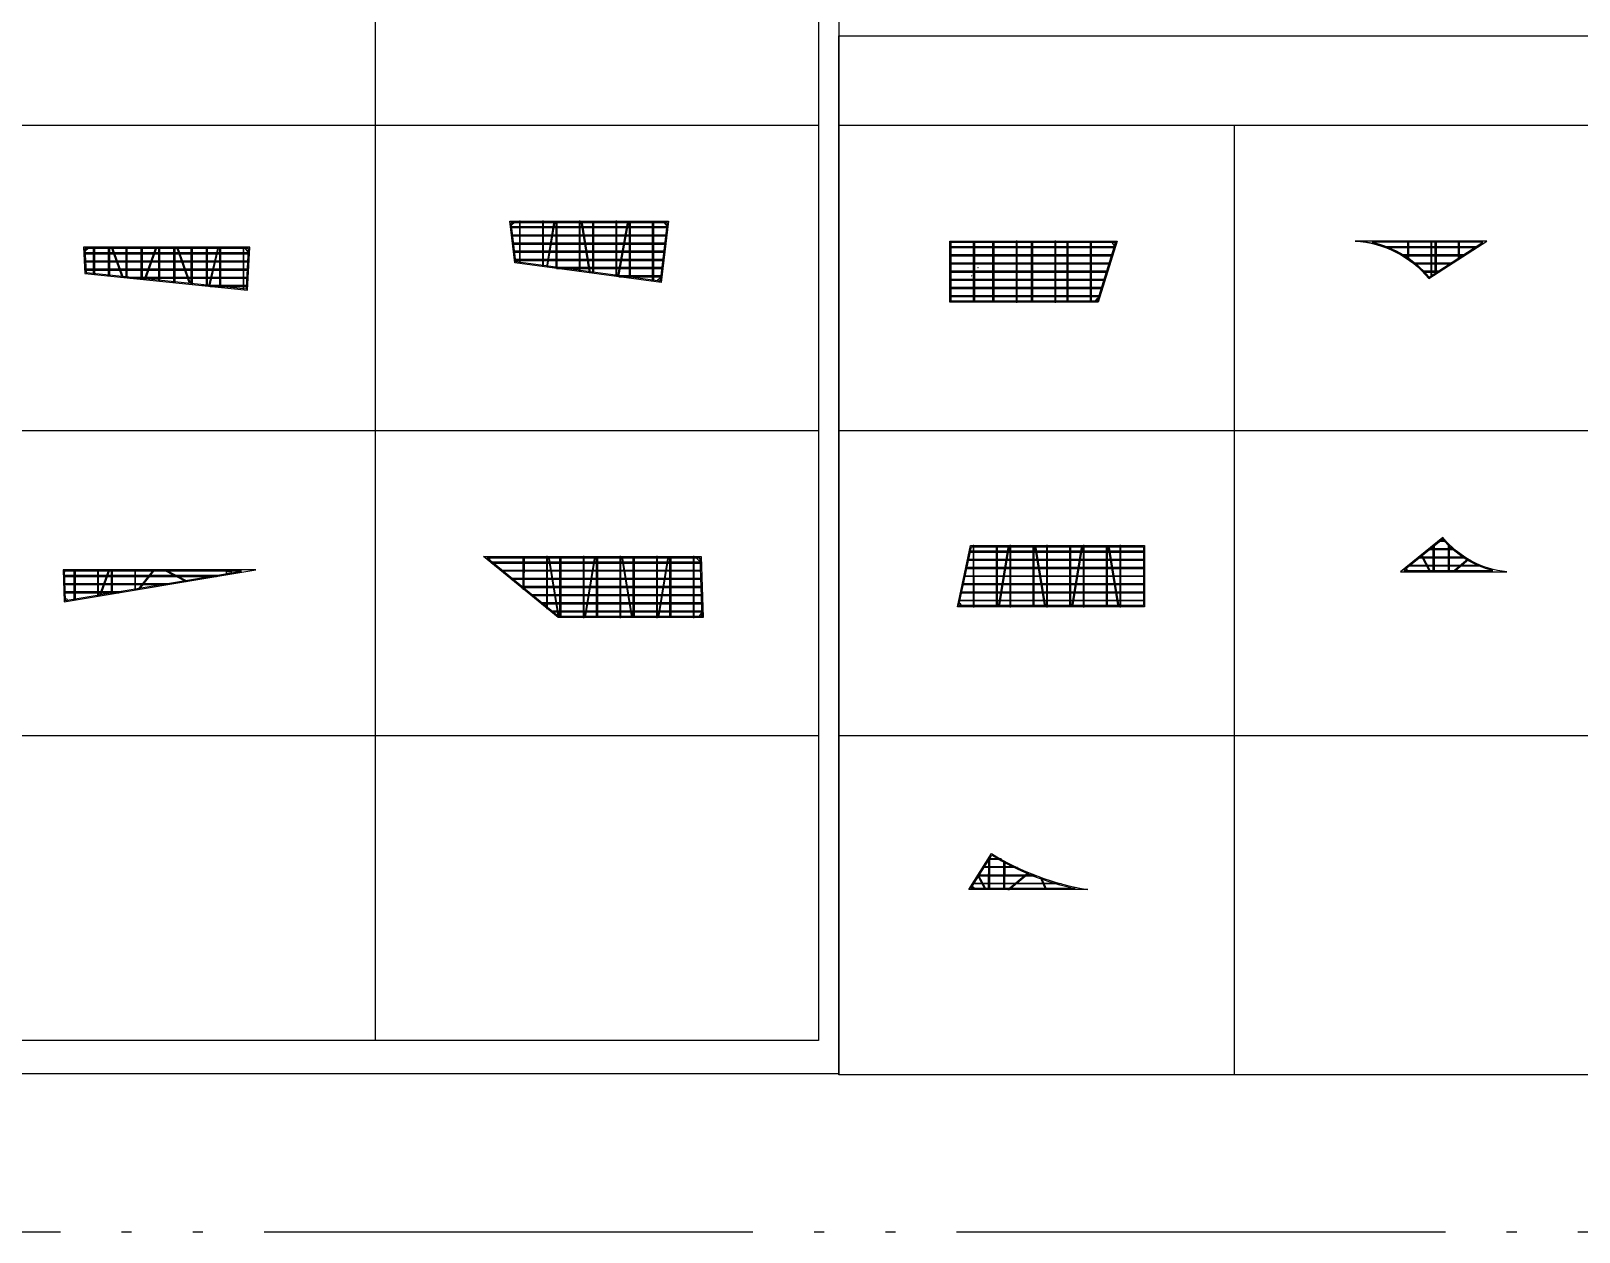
# Model space of a CAD drawing. Extents: x 28624 to 275476, y 13212 to 258202.
# Drawn here: x 104032 to 180030, y 13212 to 72165 of the extents above; entities that cross this region are included whole.
import ezdxf

# ---------------------------------------------------------------- set-up
doc = ezdxf.new("R2010")
doc.units = 0
doc.header["$LTSCALE"] = 1000
doc.header["$MEASUREMENT"] = 0
doc.linetypes.add('ACAD_ISO05W100', pattern=[34, 24, -3, 0.5, -3, 0.5, -3])
for name, color, linetype in [('14#槽钢', 3, 'Continuous'), ('DIM_MODI', 6, 'Continuous'), ('DOTE', 1, 'Continuous'), ('PUB_DIM', 3, 'Continuous'), ('W-STEEL_FRAME钢架', 3, 'Continuous'), ('W-STEEL_KEEL钢龙骨', 5, 'Continuous'), ('特殊段命名', 221, 'Continuous'), ('钢架', 90, 'Continuous')]:
    doc.layers.add(name, color=color, linetype=linetype)

msp = doc.modelspace()

# ---------------------------------------------------------------- linework, layer by layer
msp.add_lwpolyline([(172656.8, 60011.5, 0.209912), (169044.8, 61851.2, 1.2498261)], format="xyb")
at = {"layer": '14#槽钢', "linetype": 'ACAD_ISO05W100'}
msp.add_lwpolyline([(28624.4, 258202), (275475.8, 258202), (275475.8, 13212.3), (28624.4, 13212.3)], close=True, dxfattribs=at)
at = {"layer": 'DIM_MODI'}
for points in [[(55647.2, 67533.8), (142693.8, 67533.8)], [(55647.2, 52561.1), (142693.8, 52561.1)], [(55647.2, 37588.3), (142693.8, 37588.3)]]:
    msp.add_lwpolyline(points, dxfattribs=at)
at = {"layer": 'DOTE'}
for points in [[(127602, 62767.6), (127759.5, 62767.6), (127759.5, 62742.5), (127646.7, 62644.1), (127617.3, 62640.5)], [(135266.8, 62767.6), (135122.9, 62767.6), (135122.9, 62739.4), (135218.8, 62639.9), (135250.8, 62636)], [(157270.3, 61793.2), (157103.1, 61793.2), (157103.1, 61765.9), (157216, 61618.7)], [(106677.1, 61491.4), (106819.7, 61491.4), (106819.7, 61469.2), (106706.5, 61368.7), (106683.3, 61367.6)], [(114708.3, 61490.9), (114571.5, 61490.9), (114571.5, 61457.4), (114669.5, 61347.6), (114701, 61346)], [(134917.5, 59890.9), (134932.8, 60016.7), (134898.6, 60016.7), (134796.1, 59932.1), (134792.8, 59907.6)], [(156372.5, 58909.2), (156408.5, 59025), (156375.8, 59025), (156255.3, 58909.2)], [(105671, 45599.5), (105679.5, 45599.5), (105711.4, 45645.6), (105711.4, 45653.7), (105669.4, 45653.7)], [(113860.4, 45653.7), (113857.7, 45568.5), (113633, 45531.1), (113635.8, 45653.7)], [(126404, 46311), (126560.6, 46311), (126547.1, 46216.9), (126517.6, 46218.1)], [(136871.7, 46312.1), (136708, 46312.1), (136708, 46285.5), (136834.4, 46159.2), (136877.1, 46160.7)], [(171428.9, 45682.4), (171604.2, 45682.4), (171604.2, 45698.3), (171548.1, 45778.6)], [(105713.7, 44214.4), (105832.9, 44234.2), (105832.9, 44252.9), (105710.9, 44303.2)], [(149583.3, 43965), (149610.8, 44092.4), (149624.8, 44092.4), (149703.4, 43974), (149703.4, 43965)], [(136973.5, 43427.9), (136968.1, 43581.4), (136933.8, 43581.4), (136829.4, 43448.2), (136829.4, 43427.9)], [(150177.1, 30077.3), (150337.4, 30077.3), (150337.4, 30102.4), (150237.7, 30174.3)]]:
    msp.add_lwpolyline(points, close=True, dxfattribs=at)
at = {"layer": 'PUB_DIM'}
for p, q in [((150199.8, 60151.2), (150213.8, 60151.2)), ((150206.8, 60158.2), (150206.8, 60144.2)), ((150510.5, 60551.2), (150524.5, 60551.2)), ((150517.5, 60558.2), (150517.5, 60544.2))]:
    msp.add_line(p, q, dxfattribs=at)
at = {"layer": 'W-STEEL_FRAME钢架'}
for p, q in [((107102, 60209.9), (107102, 61549.2)), ((107145, 61549.2), (107145, 60205.6)), ((107845, 60134.7), (107845, 61549.2)), ((107888, 61549.2), (107888, 60130.3)), ((108702, 60047.9), (108702, 61549.2)), ((108745, 61549.2), (108745, 60043.6)), ((109445, 59972.7), (109445, 61549.2)), ((109488, 61549.2), (109488, 59968.3)), ((110302, 59885.9), (110302, 61549.2)), ((110345, 61549.2), (110345, 59881.6)), ((111045, 59810.7), (111045, 61549.2)), ((111088, 61549.2), (111088, 59806.3)), ((111902, 59723.9), (111902, 61549.2)), ((111945, 61549.2), (111945, 59719.5)), ((112645, 59648.7), (112645, 61549.2)), ((112688, 61549.2), (112688, 59644.3)), ((172874.5, 45624.4), (172874.5, 46923.8)), ((172917.5, 46958.5), (172917.5, 45624.4)), ((173617.5, 45624.4), (173617.5, 47001.4)), ((173660.5, 46957.4), (173660.5, 45624.4)), ((151047.1, 30019.5), (151047.8, 31580.1)), ((151090.8, 31649), (151090.1, 30019.5)), ((151790.1, 30019.1), (151790.8, 31439.8)), ((151833.7, 31416.2), (151833.1, 30019.1))]:
    msp.add_line(p, q, dxfattribs=at)
for points in [[(128052.5, 60751.8), (128052.5, 62825.6), (128009.5, 62825.6), (128009.5, 60757.6)], [(129195.5, 60598.7), (129195.5, 62825.6), (129152.5, 62825.6), (129152.5, 60604.5)], [(129809.5, 60516.5), (129809.5, 62825.6), (129852.5, 62825.6), (129852.5, 60510.7)], [(130995.5, 60357.6), (130995.5, 62825.6), (130952.5, 62825.6), (130952.5, 60363.4)], [(131609.5, 60275.4), (131609.5, 62825.6), (131652.5, 62825.6), (131652.5, 60269.6)], [(132795.5, 60116.6), (132795.5, 62825.6), (132752.5, 62825.6), (132752.5, 60122.3)], [(133409.5, 60034.3), (133409.5, 62825.6), (133452.5, 62825.6), (133452.5, 60028.6)], [(134552.5, 59881.2), (134552.5, 62825.6), (134595.5, 62825.6), (134595.5, 59875.5)], [(171619.4, 60967.4), (171619.4, 61851.2), (171662.4, 61851.2), (171662.4, 60937.4)], [(172805.4, 60107.3), (172805.4, 61851.2), (172762.4, 61851.2), (172762.4, 60079.6)], [(172967.4, 60211.8), (172967.4, 61851.2), (173010.4, 61851.2), (173010.4, 60239.6)], [(174110.4, 61018.2), (174110.4, 61851.2), (174153.4, 61851.2), (174153.4, 61046)], [(113299.7, 59582.4), (113299.7, 61548.6), (113342.7, 61548.6), (113342.7, 59578)], [(114485.7, 59462.3), (114485.7, 61548.6), (114442.7, 61548.6), (114442.7, 59466.6)], [(106158.4, 44229.6), (106159.7, 45711.7), (106202.7, 45711.7), (106201.4, 44236.7)], [(107345.7, 44427), (107345.7, 45711.7), (107302.7, 45711.7), (107302.7, 44419.8)], [(107981, 44532.6), (107982, 45711.7), (108025, 45711.7), (108024, 44539.7)], [(109168, 44730), (109168, 45711.7), (109125, 45711.7), (109125, 44722.8)]]:
    msp.add_lwpolyline(points, dxfattribs=at)
for points in [[(150301.8, 61851.2), (150344.8, 61851.2), (150344.8, 58851.2), (150301.8, 58851.2)], [(151254.5, 61851.2), (151297.5, 61851.2), (151297.5, 58851.2), (151254.5, 58851.2)], [(152440.5, 61851.2), (152397.5, 61851.2), (152397.5, 58851.2), (152440.5, 58851.2)], [(153154.5, 61851.2), (153197.5, 61851.2), (153197.5, 58851.2), (153154.5, 58851.2)], [(154340.5, 61851.2), (154297.5, 61851.2), (154297.5, 58851.2), (154340.5, 58851.2)], [(154896.5, 61851.2), (154939.5, 61851.2), (154939.5, 58851.2), (154896.5, 58851.2)], [(156039.5, 61851.2), (156082.5, 61851.2), (156082.5, 58851.2), (156039.5, 58851.2)], [(128198.8, 46369.6), (128241.8, 46369.6), (128236.1, 44756), (128193.1, 44756)], [(129384.8, 46369.6), (129341.8, 46369.6), (129341, 43817.6), (129384, 43817.6)], [(129998.8, 46369.6), (130041.8, 46369.6), (130041.8, 43369.6), (129998.8, 43369.6)], [(131184.8, 46369.6), (131141.8, 46369.6), (131141.8, 43369.6), (131184.8, 43369.6)], [(131798.8, 46369.6), (131841.8, 46369.6), (131841.8, 43369.6), (131798.8, 43369.6)], [(132984.8, 46369.6), (132941.8, 46369.6), (132941.8, 43369.6), (132984.8, 43369.6)], [(133598.8, 46369.6), (133641.8, 46369.6), (133641.8, 43369.6), (133598.8, 43369.6)], [(134784.8, 46369.6), (134741.8, 46369.6), (134741.8, 43369.6), (134784.8, 43369.6)], [(135398.8, 46369.6), (135441.8, 46369.6), (135441.8, 43369.6), (135398.8, 43369.6)], [(136584.8, 46369.6), (136541.8, 46369.6), (136541.8, 43369.6), (136584.8, 43369.6)], [(150285.9, 43907.1), (150328.9, 43907.1), (150323.3, 46906.6), (150280.3, 46906.6)], [(151471.9, 43907.1), (151428.9, 43907.1), (151428.2, 46907), (151471.2, 46907)], [(152085.9, 43907.1), (152128.9, 43907.1), (152128.9, 46907.1), (152085.9, 46907.1)], [(153271.9, 43907.1), (153228.9, 43907.1), (153228.9, 46907.1), (153271.9, 46907.1)], [(153885.9, 43907.1), (153928.9, 43907.1), (153928.9, 46907.1), (153885.9, 46907.1)], [(155071.9, 43907.1), (155028.9, 43907.1), (155028.9, 46907.1), (155071.9, 46907.1)], [(155685.9, 43907.1), (155728.9, 43907.1), (155728.9, 46907.1), (155685.9, 46907.1)], [(156871.9, 43907.1), (156828.9, 43907.1), (156828.9, 46907.1), (156871.9, 46907.1)], [(157485.9, 43907.1), (157528.9, 43907.1), (157528.9, 46907.1), (157485.9, 46907.1)]]:
    msp.add_lwpolyline(points, close=True, dxfattribs=at)
at = {"layer": 'W-STEEL_KEEL钢龙骨'}
for p, q in [((135298.7, 62549.1), (127569.3, 62554.2)), ((127574.2, 62514.2), (135293.8, 62509.1)), ((135250.1, 62149.1), (127617.7, 62154.1)), ((127622.5, 62114.1), (135245.3, 62109.2)), ((135201, 61744.7), (127667.2, 61744)), ((127672, 61704), (135196.2, 61704.7)), ((157261.7, 61570.4), (149145.9, 61569.5)), ((175072.9, 61570.2), (170440.7, 61569.7)), ((114755.3, 61268.9), (106630.6, 61268.8)), ((106632.6, 61228.8), (114753.3, 61228.9)), ((114735.7, 60868.3), (106650.8, 60867.5)), ((106652.8, 60827.5), (114733.7, 60828.3)), ((135153, 61349.2), (127714.3, 61354.1)), ((127719.1, 61314.1), (135148.1, 61309.2)), ((135103.9, 60944.7), (127763.9, 60944)), ((127768.7, 60904), (135099, 60904.7)), ((149145.9, 61530.9), (157249.4, 61530.9)), ((149145.9, 61529.5), (157249.2, 61530.4)), ((157137.2, 61170.4), (149145.9, 61169.5)), ((149145.9, 61129.5), (157124.7, 61130.4)), ((170546.4, 61530.9), (175012.1, 61530.9)), ((170549.5, 61529.7), (175010.9, 61530.2)), ((174452.8, 61170.1), (171301.3, 61169.8)), ((171368.5, 61129.8), (174390.8, 61130.1)), ((114716.2, 60469.3), (106670.8, 60469.1)), ((106672.9, 60429.1), (114714.2, 60429.3)), ((114695.1, 60069.3), (108492.6, 60069.1)), ((135055.9, 60549.3), (129537.7, 60552.9)), ((129837.8, 60512.7), (135051, 60509.3)), ((135006.7, 60144.7), (132587.2, 60144.5)), ((132885.7, 60104.5), (135001.9, 60104.7)), ((157013, 60771.4), (149145.9, 60771.1)), ((149145.9, 60731.1), (157000.5, 60731.4)), ((156888.3, 60371.1), (149145.9, 60371.2)), ((149145.9, 60331.2), (156875.9, 60331.1)), ((173832.6, 60770), (171886.3, 60769.8)), ((171936.2, 60729.8), (173770.6, 60730)), ((173212.5, 60370), (172333.7, 60369.9)), ((172372.9, 60329.9), (173150.5, 60330)), ((108887.5, 60029.1), (114693.1, 60029.3)), ((114675.1, 59669.3), (112441.7, 59669.2)), ((112836.7, 59629.3), (114673.1, 59629.3)), ((156763.9, 59971.4), (149145.9, 59971)), ((149145.9, 59931), (156751.5, 59931.3)), ((156639.3, 59571), (149145.9, 59570.8)), ((149145.9, 59530.8), (156626.8, 59531)), ((156514.8, 59171.2), (149145.9, 59171.1)), ((149145.9, 59131.1), (156502.3, 59131.2)), ((173147.8, 47144.4), (173485.1, 47144.4)), ((150089.5, 46584.8), (158698.8, 46585.2)), ((158698.8, 46625.2), (150098.1, 46624.8)), ((158698.8, 46588.3), (151604.5, 46585.7)), ((151653.4, 46625.7), (158698.8, 46628.3)), ((173933.9, 46703.5), (172601.8, 46703.6)), ((173885.7, 46745.4), (172655, 46746.6)), ((173521, 47104.4), (173098.3, 47104.4)), ((136937.7, 46088), (126585.9, 46087.4)), ((126634.8, 46047.4), (136939.1, 46048)), ((136951.7, 45690), (127059.8, 45700)), ((127108.8, 45659.9), (136953.1, 45650)), ((158698.8, 45786.8), (149916.8, 45784.8)), ((149916.9, 45785.2), (158698.8, 45786.3)), ((149925.5, 45824.8), (158698.8, 45826.8)), ((158698.8, 45826.3), (149925.5, 45825.2)), ((150005.7, 46196.4), (158698.8, 46187.7)), ((158698.8, 46227.7), (150014.3, 46236.4)), ((158698.8, 46187.4), (151123.3, 46187.9)), ((151166.8, 46227.9), (158698.8, 46227.4)), ((175283.5, 45903.2), (171610.1, 45903.2)), ((171659.6, 45943.2), (175181.8, 45943.2)), ((172104, 46301.9), (174480.4, 46302.2)), ((174479.7, 46302.6), (172104.2, 46302.1)), ((174417.6, 46342.1), (172153.6, 46341.9)), ((172153.8, 46342.1), (174417, 46342.6)), ((113377, 45429.8), (105618.2, 45429.7)), ((105619.5, 45389.7), (113136.4, 45389.8)), ((110971.1, 45029.7), (105630.5, 45029.7)), ((105631.8, 44989.7), (110730.5, 44989.7)), ((136965.9, 45289), (127564, 45287.8)), ((127612.9, 45247.8), (136967.3, 45249)), ((136980, 44889.6), (128051.2, 44889.6)), ((128100.1, 44849.6), (136981.4, 44849.6)), ((149746.4, 44995.4), (158698.8, 44986.4)), ((158698.8, 45026.4), (149755.1, 45035.4)), ((158698.8, 45387.1), (149831, 45387.1)), ((149839.6, 45427.1), (158698.8, 45427.1)), ((158698.8, 44986.2), (151123.3, 44986.7)), ((151166.8, 45026.7), (158698.8, 45026.2)), ((108580.4, 44632.2), (105642.8, 44632.7)), ((105644, 44592.7), (108340, 44592.3)), ((136994.1, 44489.9), (128537.9, 44491.7)), ((128586.8, 44451.7), (136995.5, 44449.8)), ((137008.2, 44089.3), (129036.1, 44088.8)), ((158698.8, 44185.9), (149571.7, 44185.9)), ((149580.3, 44225.9), (158698.8, 44225.9)), ((158698.8, 44585.6), (149657.5, 44583.6)), ((149657.6, 44583.9), (158698.8, 44585)), ((149666.1, 44623.6), (158698.8, 44625.6)), ((158698.8, 44625), (149666.2, 44623.9)), ((129079.7, 44048.8), (137009.6, 44049.3)), ((137022.4, 43688.3), (129517.3, 43691.1)), ((129566.3, 43651.1), (137023.8, 43648.3)), ((151694.3, 31499.2), (150997.4, 31499.5)), ((151022.4, 31539.5), (151658.4, 31539.2)), ((150496.1, 30697.2), (153394.8, 30696.3)), ((153393.5, 30696.8), (150496.2, 30697.4)), ((153291.3, 30736.3), (150521.1, 30737.2)), ((150521.2, 30737.4), (153290.1, 30736.8)), ((152457, 31098), (150747.1, 31098.9)), ((152370.6, 31139.6), (150773.9, 31141.9)), ((154625.4, 30296.7), (150247, 30298.6)), ((150272, 30338.6), (154480.2, 30336.7))]:
    msp.add_line(p, q, dxfattribs=at)
at = {"layer": '特殊段命名'}
for points in [[(54647.2, 111452.1), (143693.8, 111452.1), (143693.8, 20969.8), (54647.2, 20969.8)], [(55647.2, 110452.1), (142693.8, 110452.1), (142693.8, 22615.6), (55647.2, 22615.6)]]:
    msp.add_lwpolyline(points, close=True, dxfattribs=at)
msp.add_lwpolyline([(120932.1, 110452.1), (120932.1, 22615.6)], dxfattribs=at)
at = {"layer": '钢架'}
for points in [[(143693.8, 71927.5), (221588.3, 71927.5), (221588.3, 20934.5), (143693.8, 20934.5)], [(127536.5, 62825.6), (135332.3, 62825.6), (134968, 59825.6), (127782.7, 60787.9)], [(127602, 62767.6), (135266.8, 62767.6), (134917.5, 59890.9), (127834.9, 60839.5)], [(149145.9, 58851.2), (149145.9, 61851.2), (157349.1, 61851.2), (156415.2, 58851.2)], [(149203.9, 58909.2), (149203.9, 61793.2), (157270.3, 61793.2), (156372.5, 58909.2)], [(114769.3, 61548.9), (106616.2, 61549.4), (106680.7, 60252.6), (114663.8, 59444.2)], [(114708.3, 61490.9), (106677.1, 61491.4), (106736.1, 60305.3), (114608.9, 59508.1)], [(136927.7, 46370.1), (137033.6, 43369.9), (129911, 43369.3), (126241.4, 46369)], [(158698.8, 46907), (158698.8, 43907), (149511.5, 43907), (150159.1, 46907)], [(158640.8, 46849), (158640.8, 43965), (149583.3, 43965), (150205.9, 46849)], [(105657.7, 44146.3), (115073, 45711.7), (105609.6, 45711.7)], [(105713.7, 44214.4), (114370.5, 45653.7), (105669.4, 45653.7)], [(136871.7, 46312.1), (136973.5, 43427.9), (129931.7, 43427.3), (126404, 46311)]]:
    msp.add_lwpolyline(points, close=True, dxfattribs=at)
for points in [[(143693.8, 67533.8), (221588.3, 67533.8)], [(163104, 67533.8), (163104, 20934.5)], [(129350.6, 60577.9), (129719.2, 62825.6)], [(129393.2, 60572.2), (129762.8, 62825.6)], [(131457.1, 60295.8), (131042.2, 62825.6)], [(131501.7, 60289.8), (131085.8, 62825.6)], [(133322.4, 62825.6), (132824.9, 60112.6)], [(133366.1, 62825.6), (132867.6, 60106.9)], [(107102, 61549.2), (107145, 61549.2)], [(107845, 61549.2), (107888, 61549.2)], [(107977.4, 61549.1), (108506.4, 60067.7)], [(108023, 61549.2), (108553.8, 60062.9)], [(108702, 61549.2), (108745, 61549.2)], [(109445, 61549.2), (109488, 61549.2)], [(110162.5, 61549.2), (109594.1, 59957.6)], [(110208.1, 61549.1), (109638.2, 59953.1)], [(110302, 61549.2), (110345, 61549.2)], [(111045, 61549.1), (111088, 61549.2)], [(111177.4, 61549.1), (111804.9, 59792)], [(111223, 61549.2), (111852.2, 59787.2)], [(111902, 61549.2), (111945, 61549.2)], [(112645, 61549), (112688, 61549)], [(113198, 61549.2), (112753.8, 59637.6)], [(113242.1, 61549), (112796.9, 59633.3)], [(113299.7, 61549), (113342.7, 61549)], [(114442.7, 61548.6), (114492.7, 61548.6)], [(143693.8, 52561.1), (221588.3, 52561.1)], [(129923.5, 43369.6), (129431.5, 46369.6)], [(129967.1, 43369.6), (129475, 46369.6)], [(131216.5, 43369.6), (131708.5, 46369.6)], [(131260, 43369.6), (131752, 46369.6)], [(133523.5, 43369.6), (133031.5, 46369.6)], [(133567.1, 43369.6), (133075, 46369.6)], [(134816.5, 43369.6), (135308.5, 46369.6)], [(134860, 43369.6), (135352, 46369.6)], [(152010.6, 46907.1), (151518.6, 43907.1)], [(152054.2, 46907.1), (151562.2, 43907.1)], [(153303.6, 46907.1), (153795.6, 43907.1)], [(153347.2, 46907.1), (153839.2, 43907.1)], [(155610.6, 46907.1), (155118.6, 43907.1)], [(155654.2, 46907.1), (155162.2, 43907.1)], [(156903.6, 46907.1), (157395.6, 43907.1)], [(156947.2, 46907.1), (157439.2, 43907.1)], [(172706.9, 45624.4), (172272.4, 46437.8)], [(172755.6, 45624.4), (172306.5, 46465.3)], [(107393.5, 44434.9), (107861.2, 45711.7)], [(107438.3, 44442.4), (107907.8, 45711.7)], [(110045.3, 45711.7), (109273.6, 44747.5)], [(110100.4, 45711.7), (109337.1, 44758.1)], [(110534.5, 45711.7), (111649.2, 45142.5)], [(110629.1, 45711.7), (111720.5, 45154.3)], [(173819, 45624.4), (174564.4, 46250.8)], [(173885.8, 45624.4), (174603.7, 46227.6)], [(143693.8, 37588.3), (221588.3, 37588.3)], [(150879.5, 30019.6), (150507.8, 30716.1)], [(150928.3, 30019.5), (150534.1, 30758.1)], [(151991.6, 30019.1), (152991.3, 30858.3)], [(152058.5, 30019), (153035.9, 30839.6)], [(153570.4, 30630.7), (153833, 30019.3)], [(153625.8, 30610.6), (153879.8, 30019.3)], [(151991.6, 30019.1), (152058.5, 30019)]]:
    msp.add_lwpolyline(points, dxfattribs=at)
for points in [[(169044.8, 61851.2, -0.209912), (172656.8, 60011.5), (175508.5, 61851.2)], [(169875.1, 61793.2, -0.1648427), (172668.7, 60088.2), (175311.7, 61793.2)], [(176490.4, 45624.4, -0.2028467), (173348.2, 47306.2), (171264.7, 45624.4)], [(175796.7, 45682.4, -0.1606438), (173339.8, 47224.8), (171428.9, 45682.4)], [(151183.1, 31796.6, 0.1000239), (155916.8, 30019.3), (150072.4, 30019.3)], [(151201.6, 31716.8, 0.0865126), (155289.3, 30077.3), (150177.1, 30077.3)]]:
    msp.add_lwpolyline(points, format="xyb", close=True, dxfattribs=at)

doc.saveas('drawing.dxf')
